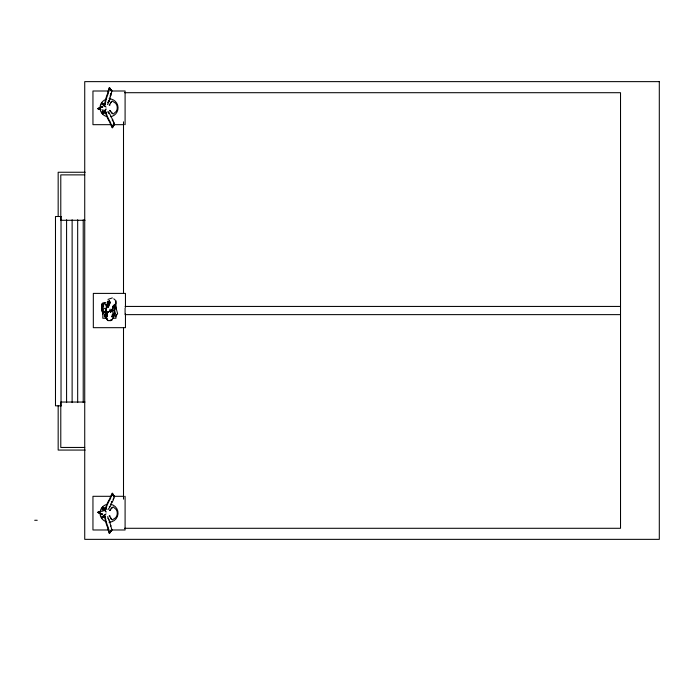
<?xml version="1.0" encoding="UTF-8"?>
<svg xmlns="http://www.w3.org/2000/svg" width="694" height="694" viewBox="0 0 694 694"><rect width="100%" height="100%" fill="white"/><g stroke="black" fill="none" stroke-linecap="round" stroke-linejoin="round"><path stroke-width="1.04" d="M102.938 308.552L102.851 314.252L103.033 306.956L103.779 305.915L102.469 306.913L103.033 306.956M114.276 307.511L114.328 304.345L114.909 307.485M112.905 306.054L112.827 308.683L113.313 306.201L115.672 303.842L115.803 301.474M114.007 313.575L113.92 316.395L115.065 308.431M109.461 522.313C110.719 521.775 109.14 523.658 109.331 521.871M110.641 89.812C112.098 90.211 110.511 88.884 109.99 89.335A3.878 0.746 -57.1 0 1 110.398 89.708L111.717 90.428A4.034 0.772 -57.1 0 1 111.829 91.278L109.86 98.609L109.452 98.158M113.851 123.922L113.469 122.985M104.994 509.934A7.114 1.362 -48.5 0 1 106.069 508.312A17.593 3.375 -48.5 0 1 106.919 505.9A10.948 2.099 -48.5 0 1 107.917 503.471A18.304 3.513 -48.5 0 1 109.643 500.096A9.152 1.752 -48.5 0 0 110.71 497.659A2.507 0.477 -48.5 0 1 111.213 496.67A17.237 3.314 -48.5 0 0 112.202 494.189L112.74 493.503A9.655 1.856 -48.5 0 1 112.68 494.969L113.573 495.481L112.827 494.9M107.475 312.04L107.128 316.906L106.997 311.649L105.41 317.705L106.538 311.537C105.8 310.279 106.65 305.672 108.273 306.878M98.574 512.857L98.904 511.816L97.802 512.302L98.817 512.953L97.967 512.319L98.652 511.868M108.368 101.662L107.9 102.582M109.426 98.253C110.493 99.329 108.654 102.417 107.431 104.508M109.86 522.382L111.829 529.704A4.034 0.772 57.1 0 1 111.717 530.554L109.912 531.587A3.878 0.746 57.1 0 1 109.444 531.934A9.655 1.856 57.1 0 1 109.322 533.417L108.828 532.688A17.237 3.314 57.1 0 0 108.247 530.034A2.507 0.477 57.1 0 1 107.9 528.984A9.152 1.752 57.1 0 0 107.206 526.416A18.304 3.513 57.1 0 1 106 522.816A10.948 2.099 57.1 0 1 105.384 520.266A17.593 3.375 57.1 0 1 104.907 517.759A7.114 1.362 57.1 0 1 104.135 516.119L104.083 515.989M110.641 531.17C112.211 531.396 110.112 531.309 109.444 531.934M101.766 308.891L102.261 303.608L101.766 308.891L102.53 310.313M101.853 310.799L102.131 307.806M102.087 304.9L102.261 303.608M112.02 311.068L112.645 306.878L112.931 313.914L111.925 316.95M100.083 108.056L100.83 107.266C99.095 107.752 98.904 109.548 101.012 109.635L100.5 109.348M109.444 98.643L109.331 99.121M109.895 522.035L107.561 516.657M115.534 303.547L116.037 300.849L113.773 298.802M114.571 309.082L114.232 310.678L114.536 308.804L114.345 310.4L115.889 314.608M110.988 503.48C111.127 504.46 114.345 498.648 113.452 498.57M111.795 502.317L111.378 501.892L111.873 501.424M108.62 101.124L108.932 100.352M109.687 506.247L109.305 506.898M109.548 310.86L110.086 309.116M113.322 125.467C114.501 125.484 112.784 126.412 113.868 125.067A4.034 0.772 48.5 0 0 113.99 124.573M110.702 89.752L110.372 89.37M102.912 304.597L101.463 308.665L102.703 313.436M113.512 123.341L113.998 122.873L113.452 122.422M101.289 104.291L101.801 102.929L105.505 104.326M106.052 107.102L102.755 104.551L103.137 103.64M101.359 514.167L98.496 512.476L100.639 511.504M108.368 307.347L110.441 301.916L108.117 306.566L109.244 300.398L107.657 306.453L107.527 301.196L107.11 307.034L105.757 304.102L106.624 308.162L104.404 308.336L106.321 309.524L103.84 312.76L106.286 310.756L104.213 316.186L106.538 311.537M113.322 495.525L113.929 495.681L113.452 495.794M102.296 111.543L103.319 112.029L105.705 109.184M105.063 514.827L103.84 516.709L102.755 516.431L106.052 513.89M102.643 107.301L102.946 106.572L102.087 106.546L100.266 108.082M104.083 105.002L104.135 104.863A7.114 1.362 -57.1 0 1 104.907 103.233A17.593 3.375 -57.1 0 1 105.384 100.725A10.948 2.099 -57.1 0 1 106 98.175A18.304 3.513 -57.1 0 1 107.206 94.575A9.152 1.752 -57.1 0 0 107.9 91.998A2.507 0.477 -57.1 0 1 108.247 90.949A17.237 3.314 -57.1 0 0 108.854 88.355L109.322 87.574A9.655 1.856 -57.1 0 1 109.444 89.058L110.398 89.708M102.139 307.251L101.463 308.665L104.473 302.888M101.098 514.879L101.714 513.595M113.469 498.006L113.859 498.457M110.493 103.215L112.237 101.029L115.655 103.276A7.027 7.027 0 0 1 116.262 111.361L113.226 114.094L109.609 110.355M101.654 107.379L102.087 106.546M111.187 90.472L111.187 90.064M110.372 95.382L109.982 96.024M112.775 121.25C114.024 121.216 110.884 116.583 110.702 116.575M110.667 94.176L110.997 93.308M103.354 508.797L103.84 507.921L106.277 509.283M109.227 105.262L111.24 101.697M104.941 302.818L103.606 304.657M110.702 504.417C111.908 504.469 109.166 508.199 107.952 509.57M113.755 495.898L113.564 495.412M112.94 316.343L112.298 314.339L113.651 317.748L110.945 320.576L107.969 320.637L106.303 318.346M109.895 98.947L109.86 98.609M103.016 511.296L101.602 510.992M104.568 509.561L104.638 509.431A7.114 1.362 -48.5 0 1 105.644 507.93A17.593 3.375 -48.5 0 1 106.494 505.527A10.948 2.099 -48.5 0 1 107.483 503.089A18.304 3.513 -48.5 0 1 109.218 499.715A9.152 1.752 -48.5 0 0 110.285 497.277A2.507 0.477 -48.5 0 1 110.788 496.288A17.237 3.314 -48.5 0 0 111.769 493.807L112.35 493.113A9.655 1.856 -48.5 0 1 112.497 493.764M115.525 316.733L117.616 313.662L115.135 304.675M111.17 508.789L113.226 506.898L116.262 509.622A7.027 7.027 0 0 1 115.655 517.715L112.237 519.953L109.227 515.729M113.981 498.049L114.345 497.225A4.034 0.772 -48.5 0 0 114.293 496.297L113.339 495.88M98.574 108.125L97.802 108.68L98.904 109.175L98.574 108.125L97.967 108.672L98.652 109.114M98.496 108.507L101.359 106.815L101.714 107.397L101.098 106.113M109.609 510.628L112.133 507.401M105.358 110.094L106.199 109.019M100.37 513.36L100.83 513.725L99.259 512.823L99.32 512.007L101.012 511.357L100.5 511.643M113.296 316.655L114.736 315.076M113.972 122.951L114.337 123.801A4.034 0.772 48.5 0 1 114.293 124.694L113.339 125.111M99.71 107.995L100.144 107.544L99.52 108.325M110.71 90.159L111.24 90.125A4.034 0.772 -57.1 0 1 111.387 90.836M109.097 519.789L108.62 519.858M105.245 509.856L104.759 510.298L102.044 509.613L103.666 509.491M106.069 112.68A17.593 3.375 48.5 0 0 106.919 115.083A10.948 2.099 48.5 0 0 107.917 117.52A18.304 3.513 48.5 0 0 109.643 120.895A9.152 1.752 48.5 0 1 110.71 123.332A2.507 0.477 48.5 0 0 111.213 124.321A17.237 3.314 48.5 0 1 112.202 126.802L112.541 127.332A9.655 1.856 48.5 0 1 112.35 127.878L111.751 127.228A17.237 3.314 48.5 0 0 110.788 124.694A2.507 0.477 48.5 0 1 110.285 123.714A9.152 1.752 48.5 0 0 109.218 121.277A18.304 3.513 48.5 0 1 107.483 117.893A10.948 2.099 48.5 0 1 106.494 115.464A17.593 3.375 48.5 0 1 105.644 113.061L106.069 112.68A7.114 1.362 48.5 0 1 104.994 111.049M108.828 113.564L109.192 112.992L107.952 111.422M112.862 120.036L112.428 120.409L112.116 119.854M112.541 127.332L112.74 127.488A9.655 1.856 48.5 0 0 112.68 126.013L113.46 125.727M113.764 496.253L113.825 495.846M109.695 110.988L110.502 110.45M108.203 312.118L108.828 311.71L108.377 311.936M104.907 517.759L105.384 517.446A7.114 1.362 57.1 0 1 104.568 515.677M108.455 518.427L107.9 518.409M110.52 526.043L110.997 525.731M111.829 529.704L111.396 529.73M103.345 111.89L101.914 112.697L102.634 113.972L106.087 112.029M103.84 113.07L105.401 112.185M104.386 515.33L103.172 515.963L104.794 515.842M109.218 516.362L110.094 515.946M107.917 312.17L109.548 311.424M104.811 516.718L103.137 517.351L102.781 516.414M105.505 516.666L101.801 518.062L101.289 516.692M108.012 299.409L112.341 297.899M102.755 104.551L103.84 104.274L105.063 106.165M102.365 110.164L103.016 109.695M97.802 108.68L98.617 108.62M101.437 513.976L102.807 514.081M109.019 91.001L92.953 91.001L92.953 124.677L111.161 124.677M111.161 91.001L125.093 91.001L125.093 124.677M124.59 92.701L620.523 92.701L620.523 528.29L124.59 528.29M113.07 124.677L124.018 124.677M85.171 172.251L58.166 172.251L58.166 216.511M84.72 174.879L60.786 174.879L60.786 220.284L85.024 220.284M61.367 216.511L55.485 216.511L55.485 405.817L61.367 405.817M102.799 302.818L105.844 302.818M125.093 306.436L620.523 306.436M620.523 314.634L125.093 314.634L125.093 308.075M106.859 318.251L102.799 318.251L102.799 312.083M112.94 318.251L115.985 318.251L115.985 315.163M84.98 402.043L60.786 402.043L60.786 447.448L84.737 447.448M85.171 450.068L58.166 450.068L58.166 405.817M111.161 496.305L92.953 496.305L92.953 529.982L109.019 529.982M114.128 496.305L124.018 496.305M34.7 520.274L37.224 520.274M111.161 529.982L125.093 529.982L125.093 496.305M106.971 318.962L107.544 320.394L110.945 320.576M97.802 512.302L98.617 512.363M103.666 111.5L102.044 111.378L104.759 110.684L105.245 111.135M110.684 319.795L112.116 320.038M100.639 109.487L98.513 108.758M109.218 104.629L110.094 105.037M103.172 105.02L104.386 105.662M106.087 508.954L102.634 507.019L101.914 508.294L104.065 509.5M110.91 93.517L111.387 93.829M110.52 94.948L110.997 95.252M108.611 100.882L109.123 101.22M107.978 102.252L108.455 102.565M104.907 103.233L105.384 103.545A7.114 1.362 -57.1 0 0 104.568 105.315M109.695 510.003L110.502 510.541M113.755 125.085L113.764 124.729M111.187 530.927L111.187 530.52M110.381 531.682L110.702 531.318M111.639 316.022L113.651 317.748M113.018 499.194L113.46 499.602M109.253 113.183L111.17 116.54M110.71 530.823L111.266 530.962A4.034 0.772 57.1 0 0 111.387 530.155M107.986 112.281L108.403 112.792M106.199 511.972L103.319 508.962L102.296 509.439L105.358 510.897L105.705 511.799M113.452 121.415L113.816 122.448M111.17 112.202L112.133 113.582M104.568 111.43L104.638 111.552A7.114 1.362 48.5 0 0 105.644 113.061M101.654 513.612L102.087 514.445M110.493 517.776L111.24 519.294M106.807 318.52L107.544 320.394M114.241 312.343L114.579 313.567L114.128 309.802M101.966 309.229L102.903 313.445L101.914 308.977M125.458 307.321L125.458 293.397L93.326 293.397L93.326 327.681L125.458 327.681L125.458 313.749M123.506 121.84L123.506 293.484M123.506 327.577L123.506 499.151M115.985 302.818L115.985 308.995M83.219 219.755L83.219 402.572M77.676 219.755L77.676 402.572M72.124 219.755L72.124 402.572M66.581 219.755L66.581 402.572M61.029 216.511L61.029 405.817M109.132 98.817A9.022 9.022 0 0 1 112.003 116.358M107.344 116.705A9.022 9.022 0 0 1 100.118 109.296M99.997 107.735A9.022 9.022 0 0 1 106.043 99.32M113.096 125.605A3.878 0.746 48.5 0 1 112.68 126.013M109.921 89.37A9.655 1.856 -57.1 0 0 109.799 87.886L109.314 88.65A17.237 3.314 -57.1 0 1 108.724 91.261A2.507 0.477 -57.1 0 0 108.385 92.311A9.152 1.752 -57.1 0 1 107.691 94.887A18.304 3.513 -57.1 0 0 106.486 98.479A10.948 2.099 -57.1 0 0 105.87 101.038A17.593 3.375 -57.1 0 0 105.384 103.545M109.444 89.058A3.878 0.746 -57.1 0 1 109.799 88.945M110.476 504.243A9.022 9.022 0 0 1 118.023 513.82A9.022 9.022 0 0 1 109.132 522.174M106.043 521.662A9.022 9.022 0 0 1 99.997 513.256M100.118 511.686A9.022 9.022 0 0 1 107.344 504.278M112.68 494.969A3.878 0.746 -48.5 0 1 113.096 495.386M110.398 531.274A3.878 0.746 57.1 0 1 109.921 531.621A9.655 1.856 57.1 0 1 109.799 533.105L109.305 532.376A17.237 3.314 57.1 0 0 108.724 529.722A2.507 0.477 57.1 0 1 108.385 528.672A9.152 1.752 57.1 0 0 107.691 526.104A18.304 3.513 57.1 0 1 106.486 522.504A10.948 2.099 57.1 0 1 105.87 519.953A17.593 3.375 57.1 0 1 105.384 517.446M111.344 309.628L110.589 312.534L111.344 309.628M99.789 109.071L100.292 109.461L99.789 109.071M100.292 511.521L99.789 511.92L100.292 511.521M659.3 81.632L84.729 81.632L84.729 539.351L659.3 539.351L659.3 81.632M106.104 317.748L104.907 316.638L106.104 317.748"/></g></svg>
